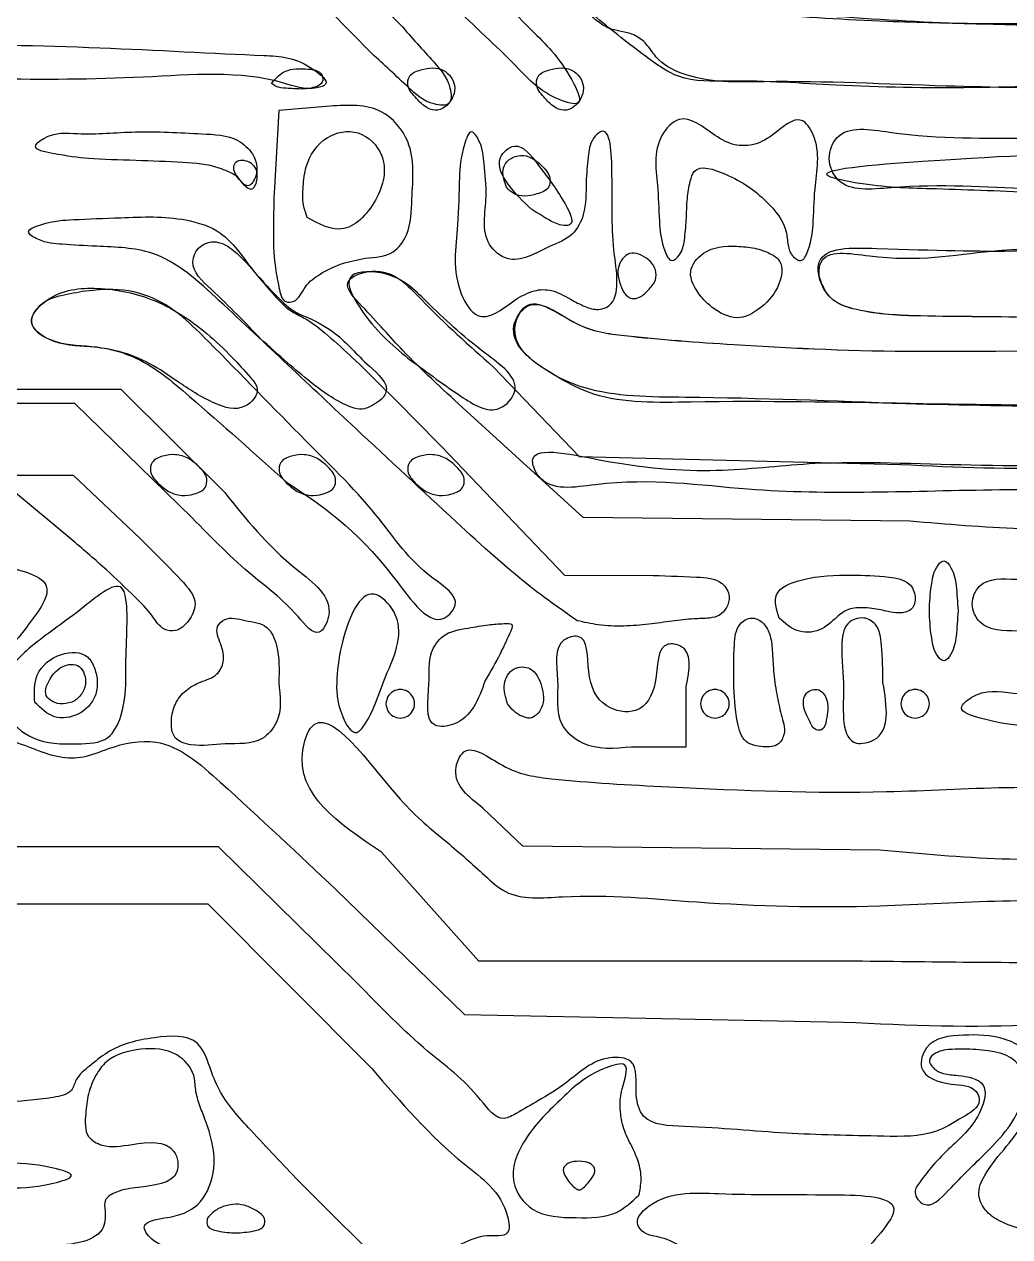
# Model space of a CAD drawing. Extents: x 15.9 to 97.5, y 243.5 to 291.3.
# Drawn here: x 46.81 to 52.65, y 261.96 to 269.14 of the extents above; entities that cross this region are included whole.
import ezdxf

# ---------------------------------------------------------------- set-up
doc = ezdxf.new("R2010")
doc.units = 0
for name, color, linetype in [('black', 7, 'CONTINUOUS'), ('blue', 7, 'CONTINUOUS'), ('red', 7, 'CONTINUOUS')]:
    doc.layers.add(name, color=color, linetype=linetype)

msp = doc.modelspace()

# ---------------------------------------------------------------- linework, layer by layer
at = {"layer": 'black', "color": 7}
for points in [[(48.279142, 268.791092)], [(49.136995, 268.702015)], [(49.898995, 268.702015)], [(48.067475, 268.249828)], [(49.669294, 268.176239)], [(50.358035, 267.565114)], [(50.82222, 267.526459)], [(48.216416, 267.27713)], [(49.086074, 267.164565)], [(47.72062, 267.026759)], [(52.034308, 266.892909)], [(47.605838, 266.424639)], [(48.367838, 266.424639)], [(49.129838, 266.424639)]]:
    msp.add_lwpolyline(points, close=True, dxfattribs=at)
for points, knots in [([(50.607499, 270.226296), (50.803531, 270.216873), (51.116508, 270.201829), (51.518879, 270.169832), (51.896131, 269.941863), (52.60203, 269.815228), (53.088168, 269.795316), (54.075659, 269.752847), (53.834324, 270.022803), (53.491609, 269.996325), (53.036989, 270.05195), (52.558108, 270.064209), (52.188903, 270.115129), (52.023118, 270.155349), (51.908617, 270.24518), (51.983705, 270.289641), (52.062329, 270.236388), (52.16422, 270.216065), (52.266987, 270.261241), (52.297374, 270.37111), (52.383844, 270.520705), (52.729815, 270.496037), (53.144332, 270.473544), (53.562111, 270.474379), (53.878071, 270.423367), (53.973745, 270.565004), (53.888575, 270.698454), (53.62619, 270.691011), (53.28472, 270.710957), (52.913005, 270.702715), (52.608446, 270.747879), (52.449005, 270.884344), (52.348223, 271.018923), (52.280963, 271.141798), (52.256786, 271.263212), (52.247057, 271.377472), (52.20843, 271.486972), (52.144184, 271.587856), (52.087885, 271.703669), (52.063971, 271.844713), (52.07562, 271.996616), (52.077318, 272.1589), (52.241915, 272.242548), (52.481186, 272.149652), (52.945118, 272.15269), (53.665534, 272.105338), (54.533804, 272.080629), (55.460278, 272.098108), (55.912964, 271.981996), (56.442676, 272.065233), (56.383468, 271.916915), (56.339336, 271.838092), (56.267363, 271.718396), (56.108282, 271.56345), (55.67799, 271.55955), (55.139885, 271.549545), (54.568656, 271.539535), (54.159488, 271.526036), (53.930966, 271.43394), (53.769831, 271.345627), (53.588028, 271.310461), (53.379774, 271.294624), (53.201901, 271.296377), (53.04843, 271.264347), (53.00393, 271.152603), (53.092413, 271.016989), (53.411716, 271.067153), (53.862109, 271.05774), (54.26826, 271.120967), (54.750321, 271.047432), (54.599906, 270.754687), (54.557432, 270.496202), (54.701211, 270.196397), (54.928754, 270.03831), (55.127456, 269.958099), (55.289917, 269.974938), (55.439917, 270.115756), (55.608363, 270.272), (55.710771, 270.523621), (55.644076, 270.721921), (55.577657, 270.864697), (55.569384, 270.981521), (55.631387, 271.08591), (55.801376, 271.125259), (55.947944, 270.949063), (55.995258, 270.762651), (56.019847, 270.595331), (56.095549, 270.496581), (56.237707, 270.452659), (56.433828, 270.461336), (56.546548, 270.690977), (56.458468, 270.891934), (56.376459, 271.040701), (56.353601, 271.164532), (56.435612, 271.251246), (56.600483, 271.228402), (56.718955, 271.039683), (56.827031, 270.802486), (56.811849, 270.5019), (56.664846, 270.240615), (56.453124, 270.127108), (56.282113, 270.068401), (56.179847, 269.981707), (56.104441, 269.871802), (56.057177, 269.74415), (55.903951, 269.69552), (55.718432, 269.743562), (55.500552, 269.754195), (55.268856, 269.667944), (55.235069, 269.488404), (55.162427, 269.336669), (55.03211, 269.189292), (54.834243, 268.982154), (54.589616, 268.779686), (54.276355, 268.649423), (54.085706, 268.69619), (53.994136, 268.718652)], [0, 0, 0, 0, 0.592745, 0.946352, 1.180496, 1.907895, 2.898619, 3.409209, 3.519473, 3.804824, 4.384907, 4.909194, 5.262507, 5.438731, 5.518459, 5.547595, 5.655614, 5.77093, 5.8539, 5.96168, 6.098063, 6.333146, 6.877393, 7.39988, 7.628853, 7.730014, 7.830601, 8.029589, 8.450116, 8.892955, 9.141425, 9.347498, 9.500614, 9.647419, 9.762137, 9.869093, 9.991036, 10.105309, 10.227599, 10.375565, 10.524009, 10.698912, 10.804986, 11.018535, 11.426933, 12.199467, 13.169413, 14.097349, 14.759849, 15.014804, 15.074937, 15.176741, 15.299597, 15.489971, 15.811839, 16.517045, 17.143793, 17.522893, 17.72966, 17.876459, 18.071743, 18.278728, 18.499269, 18.620109, 18.710258, 18.811452, 19.040805, 19.564271, 20.185396, 20.43476, 20.660944, 20.944712, 21.253865, 21.58126, 21.761799, 21.885683, 22.046018, 22.358591, 22.58085, 22.810315, 22.95706, 23.056528, 23.146785, 23.300525, 23.492685, 23.752103, 23.886556, 23.9933, 24.10255, 24.325796, 24.507732, 24.768504, 24.938239, 25.03284, 25.116632, 25.253586, 25.461339, 25.748439, 26.033433, 26.328161, 26.604126, 26.732252, 26.86921, 26.995212, 27.135061, 27.25014, 27.436126, 27.702726, 27.910848, 28.094566, 28.209437, 28.417328, 28.677482, 29.070518, 29.369582, 29.645978, 29.645978, 29.645978, 29.645978]), ([(53.994142, 268.718642), (53.905228, 268.725688), (53.610778, 268.74902), (53.036962, 268.760754), (52.192171, 268.771669), (51.398618, 268.81378), (50.80353, 268.789349), (50.565651, 268.918122), (50.503785, 269.025082), (50.434951, 269.078983), (50.359485, 269.097715), (50.283536, 269.108907), (50.211062, 269.154616), (50.151108, 269.206068), (50.087115, 269.299997), (50.239893, 269.357428), (50.382612, 269.364947), (50.57244, 269.371299), (50.727541, 269.359395), (50.879154, 269.273771), (51.179303, 269.218602), (51.716945, 269.182052), (52.493474, 269.127545), (53.262123, 269.168484), (53.731579, 269.062703), (53.997691, 269.216411), (53.78411, 269.374583), (53.397723, 269.311801), (52.741456, 269.365334), (52.099933, 269.350152), (51.582987, 269.373692), (51.341692, 269.560613), (51.180709, 269.698305), (51.01496, 269.765678), (50.775259, 269.675896), (50.395959, 269.628032), (49.914234, 269.669568), (49.538145, 269.787043), (49.343262, 269.930957), (49.283316, 270.074699), (49.369261, 270.190228), (49.420078, 270.343906), (49.45541, 270.532611), (49.465292, 270.756878), (49.472377, 270.956375), (49.403448, 271.140603), (49.253855, 271.17809), (49.112643, 271.213757), (49.036895, 271.365104), (49.044719, 271.586235), (49.062825, 271.862455), (49.263146, 272.127468), (49.457948, 272.173776), (49.561299, 272.198344)], [0, 0, 0, 0, 0.267533, 0.885972, 1.721715, 2.79761, 3.288032, 3.471799, 3.565803, 3.653875, 3.724829, 3.796696, 3.88328, 3.971061, 4.054701, 4.140504, 4.348661, 4.535434, 4.697818, 4.807252, 5.050561, 5.602192, 6.426057, 7.400859, 7.832575, 7.958699, 8.075756, 8.422945, 9.173569, 10.001641, 10.388388, 10.668649, 10.889272, 11.033271, 11.172472, 11.629491, 12.181717, 12.610093, 12.792297, 12.896611, 13.033561, 13.18456, 13.388418, 13.60483, 13.856236, 13.994094, 14.143852, 14.288879, 14.411869, 14.611365, 14.950959, 15.225478, 15.535724, 15.535724, 15.535724, 15.535724]), ([(52.787642, 268.144652), (52.57971, 268.152998), (52.223115, 268.167312), (51.863455, 268.17433), (51.375255, 268.274479), (52.585429, 268.366539), (53.10559, 268.375155), (53.948665, 268.418835), (54.425781, 268.310152), (54.732396, 268.470086), (54.949869, 268.730229), (55.206523, 268.953659), (55.352612, 269.090737), (55.515769, 269.128763), (55.527392, 269.000081), (55.437908, 268.894384), (55.298114, 268.735647), (55.10394, 268.604815), (55.109023, 268.325391), (55.319364, 268.341114), (55.449928, 268.326443), (55.525727, 268.3074), (55.585686, 268.230186), (55.40002, 268.188398), (55.216159, 268.172082), (54.883381, 268.163784), (54.561918, 268.162688), (54.299306, 268.159527), (54.08274, 268.138569), (53.800824, 268.131299), (53.361063, 268.134907), (52.995371, 268.141105), (52.787646, 268.144625)], [0, 0, 0, 0, 0.608125, 1.042908, 1.212678, 1.77238, 2.895379, 3.783298, 4.08276, 4.324192, 4.766316, 5.107019, 5.318487, 5.41409, 5.490381, 5.620884, 5.826895, 6.131333, 6.277026, 6.503155, 6.6079, 6.688137, 6.739333, 6.836798, 7.074686, 7.422222, 7.775375, 8.056855, 8.205967, 8.428246, 8.902202, 9.525444, 9.525444, 9.525444, 9.525444]), ([(48.279142, 268.791102), (48.300206, 268.815707), (48.351899, 268.876089), (48.464013, 268.880642), (48.58015, 268.868693), (48.586337, 268.78847), (48.523515, 268.76219), (48.45184, 268.755156), (48.374617, 268.76244), (48.311372, 268.765199), (48.286843, 268.784905), (48.279142, 268.791092)], [0, 0, 0, 0, 0.093142, 0.228576, 0.33321, 0.374015, 0.427307, 0.509014, 0.596943, 0.660703, 0.689885, 0.689885, 0.689885, 0.689885]), ([(49.136992, 268.702018), (49.114609, 268.725425), (49.079481, 268.762161), (49.089746, 268.846719), (49.181912, 268.88094), (49.296501, 268.893058), (49.386465, 268.777211), (49.340064, 268.669971), (49.263919, 268.623797), (49.189837, 268.644205), (49.156252, 268.680947), (49.136995, 268.702015)], [0, 0, 0, 0, 0.092346, 0.144929, 0.224041, 0.357376, 0.467619, 0.593111, 0.656109, 0.71919, 0.803974, 0.803974, 0.803974, 0.803974]), ([(49.898992, 268.702018), (49.876609, 268.725425), (49.841481, 268.762161), (49.851746, 268.846719), (49.943912, 268.88094), (50.058501, 268.893058), (50.148465, 268.777211), (50.102064, 268.669971), (50.025919, 268.623797), (49.951837, 268.644205), (49.918252, 268.680947), (49.898995, 268.702015)], [0, 0, 0, 0, 0.092346, 0.144929, 0.224041, 0.357376, 0.467619, 0.593111, 0.656109, 0.71919, 0.803974, 0.803974, 0.803974, 0.803974]), ([(48.067475, 268.249828), (48.060131, 268.263632), (48.047351, 268.287656), (48.064439, 268.329535), (48.107988, 268.33778), (48.150838, 268.326725), (48.186021, 268.294715), (48.197569, 268.250151), (48.190935, 268.210189), (48.181297, 268.178455), (48.155206, 268.159391), (48.125193, 268.180244), (48.096114, 268.207902), (48.077574, 268.235044), (48.067475, 268.249828)], [0, 0, 0, 0, 0.04491, 0.078155, 0.117883, 0.164511, 0.208815, 0.253199, 0.296154, 0.329398, 0.351499, 0.37995, 0.424253, 0.477257, 0.477257, 0.477257, 0.477257]), ([(49.669297, 268.176242), (49.654149, 268.22248), (49.625901, 268.3087), (49.76512, 268.392481), (49.86918, 268.319191), (49.933605, 268.245273), (49.924335, 268.16096), (49.850959, 268.134931), (49.782337, 268.119579), (49.712831, 268.131387), (49.683182, 268.161932), (49.669294, 268.176239)], [0, 0, 0, 0, 0.129825, 0.242089, 0.379433, 0.471783, 0.524364, 0.603475, 0.675714, 0.742311, 0.800992, 0.800992, 0.800992, 0.800992]), ([(48.216416, 267.277128), (48.124839, 267.372144), (47.99031, 267.511727), (47.783422, 267.697257), (47.846011, 267.836356), (47.96051, 267.867137), (48.084652, 267.786749), (48.187185, 267.660287), (48.304516, 267.535254), (48.401694, 267.440232), (48.529837, 267.391472), (48.693574, 267.297219), (48.813408, 267.145671), (48.985376, 267.008265), (48.936894, 266.922356), (48.890273, 266.893997), (48.814016, 266.845554), (48.657396, 266.909304), (48.46285, 267.054234), (48.308058, 267.194241), (48.216416, 267.27713)], [0, 0, 0, 0, 0.416817, 0.61232, 0.710518, 0.809754, 0.927507, 1.127397, 1.302014, 1.443747, 1.526145, 1.711839, 1.989617, 2.172467, 2.208238, 2.265521, 2.336305, 2.466165, 2.719483, 3.087096, 3.087096, 3.087096, 3.087096]), ([(52.034319, 266.892901), (51.604402, 266.909956), (50.976192, 266.934876), (50.224374, 266.933428), (49.884592, 267.089092), (49.648816, 267.290571), (49.826598, 267.55786), (50.082876, 267.332828), (50.477544, 267.281652), (51.170304, 267.23095), (52.121931, 267.188845), (53.122421, 267.225263), (53.645571, 267.129599), (54.005284, 267.266052), (53.781837, 267.425526), (53.415746, 267.366494), (52.821229, 267.413862), (52.224717, 267.407233), (51.814074, 267.423676), (51.594033, 267.493904), (51.538558, 267.595577), (51.51462, 267.66465), (51.542042, 267.816713), (52.029814, 267.716056), (52.606294, 267.835482), (53.699647, 267.81264), (54.645238, 267.753722), (55.371417, 267.853047), (55.622148, 267.665287), (55.627833, 267.502911), (55.631625, 267.35137), (55.615295, 267.240471), (55.607001, 267.184142)], [0, 0, 0, 0, 1.306519, 1.909134, 2.165608, 2.479798, 2.620537, 2.925644, 3.22209, 3.870813, 4.96675, 6.147857, 6.683218, 6.830174, 6.945529, 7.284442, 7.99503, 8.692272, 9.07352, 9.248781, 9.334389, 9.409526, 9.467125, 9.758235, 10.480945, 11.506566, 12.874644, 13.422424, 13.594511, 13.7209, 13.885525, 14.055453, 14.055453, 14.055453, 14.055453]), ([(50.82222, 267.526454), (50.788061, 267.576449), (50.726253, 267.666912), (50.846474, 267.821526), (51.001846, 267.83133), (51.136715, 267.818794), (51.224466, 267.790963), (51.315254, 267.730211), (51.288167, 267.57934), (51.190756, 267.464463), (51.06078, 267.388098), (50.956188, 267.419544), (50.884959, 267.462095), (50.843417, 267.504713), (50.82222, 267.526459)], [0, 0, 0, 0, 0.162662, 0.294329, 0.493823, 0.603561, 0.700957, 0.771827, 0.906262, 1.07941, 1.239254, 1.308886, 1.395934, 1.486633, 1.486633, 1.486633, 1.486633]), ([(50.358035, 267.565114), (50.339703, 267.609913), (50.307412, 267.688828), (50.394094, 267.811923), (50.504386, 267.762082), (50.556261, 267.695525), (50.557575, 267.618413), (50.507634, 267.565517), (50.460409, 267.517051), (50.391301, 267.514036), (50.369982, 267.54677), (50.358035, 267.565114)], [0, 0, 0, 0, 0.13842, 0.243828, 0.357169, 0.433674, 0.492851, 0.569356, 0.643042, 0.690917, 0.751941, 0.751941, 0.751941, 0.751941]), ([(49.086074, 267.164565), (48.99038, 267.243711), (48.850757, 267.35919), (48.680669, 267.67299), (49.004035, 267.690411), (49.234067, 267.461415), (49.461154, 267.244306), (49.788996, 267.018015), (49.601856, 266.807633), (49.341688, 266.973621), (49.183551, 267.091749), (49.086074, 267.164565)], [0, 0, 0, 0, 0.409943, 0.598129, 0.777348, 1.101551, 1.566927, 1.84931, 1.98325, 2.223726, 2.610161, 2.610161, 2.610161, 2.610161]), ([(47.72062, 267.026757), (47.667816, 267.063455), (47.561145, 267.13759), (47.385395, 267.207793), (47.178811, 267.238306), (46.99826, 267.235684), (46.813291, 267.371563), (46.977591, 267.560509), (47.241204, 267.594322), (47.5892, 267.529503), (47.854274, 267.354633), (48.038216, 267.179572), (48.133387, 267.073607), (48.222243, 266.969656), (48.1086, 266.836928), (47.909475, 266.900794), (47.790749, 266.979984), (47.72062, 267.026759)], [0, 0, 0, 0, 0.192447, 0.388772, 0.562417, 0.809928, 0.954805, 1.096302, 1.400508, 1.74605, 2.13137, 2.338136, 2.498081, 2.578931, 2.703348, 2.882265, 3.14045, 3.14045, 3.14045, 3.14045]), ([(54.886219, 266.895169), (54.769174, 266.894137), (54.558782, 266.892282), (54.298583, 266.889536), (54.048299, 266.864091), (53.641534, 266.866977), (52.950968, 266.873018), (52.368545, 266.885656), (52.034308, 266.892909)], [0, 0, 0, 0, 0.351221, 0.631329, 0.779941, 1.105357, 1.849989, 2.852796, 2.852796, 2.852796, 2.852796]), ([(55.227954, 265.255581), (55.169789, 265.321699), (55.072556, 265.432226), (55.056961, 265.679664), (55.180205, 265.842212), (55.25837, 266.011109), (55.288709, 266.135627), (55.293062, 266.30372), (54.865887, 266.398616), (54.040084, 266.364049), (52.673096, 266.40726), (51.267619, 266.335554), (50.431611, 266.471909), (49.899601, 266.36522), (49.761076, 266.66423), (50.746058, 266.422785), (51.319953, 266.577179), (52.458643, 266.52119), (53.363019, 266.532414), (53.9807, 266.540516), (54.265584, 266.544253)], [0, 0, 0, 0, 0.257218, 0.429978, 0.693583, 0.845515, 0.98415, 1.087227, 1.298607, 2.055451, 3.798694, 5.28765, 6.189755, 6.530499, 6.615557, 7.018952, 8.287588, 9.210382, 10.20521, 11.056814, 11.056814, 11.056814, 11.056814]), ([(47.605838, 266.424639), (47.586295, 266.446254), (47.554687, 266.481212), (47.567366, 266.559094), (47.63666, 266.587608), (47.712146, 266.597897), (47.791375, 266.573514), (47.853109, 266.52098), (47.902791, 266.462057), (47.890296, 266.384694), (47.820929, 266.355969), (47.745532, 266.345928), (47.666015, 266.369499), (47.625892, 266.406264), (47.605838, 266.424639)], [0, 0, 0, 0, 0.082902, 0.134079, 0.208627, 0.283788, 0.364812, 0.445772, 0.528674, 0.579851, 0.654399, 0.729555, 0.810581, 0.891543, 0.891543, 0.891543, 0.891543]), ([(48.367838, 266.424639), (48.348295, 266.446254), (48.316687, 266.481212), (48.329366, 266.559094), (48.39866, 266.587608), (48.474146, 266.597897), (48.553375, 266.573514), (48.615109, 266.52098), (48.664791, 266.462057), (48.652296, 266.384694), (48.582927, 266.355969), (48.507529, 266.345928), (48.428012, 266.369499), (48.387891, 266.406264), (48.367838, 266.424639)], [0, 0, 0, 0, 0.082902, 0.134079, 0.208627, 0.283788, 0.364812, 0.445772, 0.528674, 0.579851, 0.654399, 0.72956, 0.810584, 0.891544, 0.891544, 0.891544, 0.891544]), ([(49.129838, 266.424639), (49.110295, 266.446254), (49.078687, 266.481212), (49.091366, 266.559094), (49.160658, 266.587607), (49.236143, 266.597897), (49.315373, 266.573514), (49.377109, 266.52098), (49.426791, 266.462057), (49.414296, 266.384694), (49.344927, 266.355969), (49.269529, 266.345928), (49.190012, 266.369499), (49.149891, 266.406264), (49.129838, 266.424639)], [0, 0, 0, 0, 0.082902, 0.134079, 0.208627, 0.283783, 0.36481, 0.445771, 0.528674, 0.57985, 0.654398, 0.729559, 0.810583, 0.891543, 0.891543, 0.891543, 0.891543])]:
    msp.add_open_spline(points, degree=3, knots=knots, dxfattribs=at)
at = {"layer": 'blue', "color": 7}
for points in [[(47.58418, 269.519825), (48.667218, 269.519825), (49.040797, 269.139176)], [(48.871464, 268.969835), (48.497885, 269.350485), (47.499513, 269.350485)], [(49.59152, 267.112934), (50.09952, 266.581588), (52.00452, 266.534648)], [(45.175984, 266.979741), (47.386126, 266.979741), (48.00195, 266.368027)], [(47.8084, 266.217741), (47.114499, 266.895162), (45.45191, 266.895162), (43.789322, 266.895162), (43.477766, 266.609644)], [(52.059237, 266.198306), (50.124286, 266.221086), (49.411503, 266.869939)], [(49.284279, 266.640303), (50.014809, 265.877438), (50.501642, 265.878302)], [(45.468912, 266.470532), (47.103673, 266.471832), (47.500912, 266.095807)], [(47.10364, 266.082624), (46.739128, 266.387164), (45.783839, 266.387164)], [(48.782906, 263.466199), (47.964231, 264.270533), (46.555371, 264.270533), (45.146511, 264.270533), (45.146511, 265.117199), (45.146511, 265.963866), (45.976244, 265.963866)], [(51.880568, 264.250872), (49.766949, 264.273562), (49.530509, 264.500085)], [(51.731695, 263.593189), (49.506222, 263.593189), (48.929173, 264.239258)], [(48.660182, 264.017286), (49.422182, 263.277412), (51.665849, 263.232762)], [(45.146515, 263.727174), (45.146514, 263.931916), (46.523728, 263.931916), (47.900943, 263.931916), (48.871848, 262.958249)], [(49.258187, 261.853871), (49.009527, 261.724202), (48.439863, 262.289501)]]:
    msp.add_lwpolyline(points, dxfattribs=at)
for points in [[(48.871464, 268.969842)], [(48.070958, 268.244203)], [(49.819201, 268.044911)], [(50.358035, 267.565114)], [(50.82222, 267.526459)], [(48.368236, 266.429491)], [(50.088075, 265.609418)], [(51.284809, 265.625115)], [(46.943878, 265.217701)], [(48.956475, 265.117163)], [(49.67614, 265.117167)], [(50.819142, 265.117163)], [(52.004475, 265.117163)], [(51.461167, 265.021129)], [(47.898142, 262.069171)]]:
    msp.add_lwpolyline(points, close=True, dxfattribs=at)
for points, knots in [([(48.565451, 271.015527), (48.505248, 271.096753), (48.37617, 271.270903), (48.012275, 271.298856), (47.818768, 271.141515), (47.681251, 271.038656), (47.569896, 271.024665), (47.43676, 271.026318), (47.303551, 271.044556), (47.179082, 270.98836), (47.119004, 270.848993), (47.112469, 270.667745), (47.244974, 270.486203), (47.419698, 270.455436), (47.560925, 270.436397), (47.657895, 270.382096), (47.739831, 270.306127), (47.789329, 270.219225), (47.889771, 270.194766), (47.952385, 270.269595), (48.049089, 270.322286), (48.1749, 270.354478), (48.346255, 270.376757), (48.601711, 270.294626), (48.940688, 269.98812), (49.357431, 269.597346), (49.772168, 269.141863), (50.00561, 268.928849), (50.141022, 268.641913), (49.887825, 268.719452), (49.70799, 268.921616), (49.50571, 269.107791), (49.378804, 269.224594)], [0, 0, 0, 0, 0.293412, 0.629081, 0.947493, 1.024411, 1.138143, 1.272276, 1.427841, 1.534032, 1.653573, 1.860633, 2.05564, 2.266026, 2.36908, 2.482973, 2.591319, 2.7036, 2.770617, 2.862439, 2.966427, 3.102953, 3.248361, 3.479886, 3.877717, 4.599032, 5.235113, 5.611711, 5.752121, 5.870482, 6.168403, 6.670014, 6.670014, 6.670014, 6.670014]), ([(52.00452, 266.534648), (52.334379, 266.518601), (52.906148, 266.490784), (53.509952, 266.579244), (53.945071, 266.480824), (54.021322, 266.615714), (54.025907, 266.686499), (54.011486, 266.804782), (53.70207, 266.895481), (53.084042, 266.877816), (52.024704, 266.895234), (51.019236, 266.914631), (50.267657, 266.891546), (49.928161, 267.071543), (49.663596, 267.25171), (49.801539, 267.569566), (50.084771, 267.332347), (50.474534, 267.282237), (51.172229, 267.23063), (52.121304, 267.188994), (53.122555, 267.225271), (53.645616, 267.129624), (54.005335, 267.266075), (53.781881, 267.425554), (53.415905, 267.366449), (52.820405, 267.41444), (52.227285, 267.405663), (51.81035, 267.42609), (51.556411, 267.503895), (51.452505, 267.828282), (52.116304, 267.803987), (52.699216, 267.791071), (53.384996, 267.816858), (53.950786, 267.734459), (54.052941, 268.037772), (53.817568, 268.164144), (53.40286, 268.148966), (52.734018, 268.158496), (52.15434, 268.204181), (51.64919, 268.141504), (51.562011, 268.344816), (51.641837, 268.551718), (52.154954, 268.456524), (52.735263, 268.475054), (53.400018, 268.456822), (53.829806, 268.406742), (54.008012, 268.519174), (54.025456, 268.613094), (54.037523, 268.670659), (54.005322, 268.78506), (53.627453, 268.680301), (53.17167, 268.787633), (52.415264, 268.758296), (51.679248, 268.770951), (51.106727, 268.814529), (50.711187, 268.795243), (50.464605, 268.969851), (50.200015, 269.177899), (49.849235, 269.486214), (49.573733, 269.769127), (49.302501, 270.017592), (49.387075, 270.275289), (49.482104, 270.553505), (49.475727, 270.88686), (49.363383, 271.198889), (49.106245, 271.221926), (48.887585, 271.184033), (48.794969, 271.077303), (48.747585, 271.022697)], [0, 0, 0, 0, 0.969898, 1.681191, 1.981333, 2.043412, 2.117105, 2.195211, 2.375921, 2.939695, 4.165221, 5.463535, 6.041302, 6.313947, 6.660008, 6.807721, 7.12271, 7.419156, 8.067879, 9.163817, 10.344923, 10.880284, 11.027241, 11.142596, 11.481509, 12.192097, 12.889338, 13.270586, 13.445848, 13.66051, 14.010998, 14.864989, 15.72435, 16.121977, 16.305178, 16.450192, 16.814847, 17.575962, 18.398446, 18.716855, 18.852216, 18.984998, 19.29663, 20.126512, 20.903685, 21.257257, 21.395411, 21.472147, 21.534176, 21.572105, 21.804165, 22.376806, 23.166486, 23.976407, 24.602194, 24.908974, 25.115081, 25.482048, 25.932879, 26.489948, 26.747141, 26.891723, 27.248681, 27.642657, 27.892977, 28.132522, 28.332589, 28.542178, 28.542178, 28.542178, 28.542178]), ([(53.951809, 269.223494), (53.924764, 269.253248), (53.817135, 269.371656), (53.36539, 269.31449), (52.752676, 269.363654), (52.10147, 269.352206), (51.58656, 269.371068), (51.322696, 269.581905), (51.100058, 269.736744), (50.808898, 269.751073), (50.698451, 269.513802), (50.830145, 269.239111), (51.322235, 269.189725), (51.857685, 269.158801), (52.479682, 269.144181), (52.974635, 269.130634), (53.403453, 269.111235), (53.68028, 269.115719), (53.905931, 269.111578), (53.939953, 269.194565), (53.951809, 269.223486)], [0, 0, 0, 0, 0.117224, 0.466509, 1.212816, 2.037778, 2.424652, 2.699722, 3.022573, 3.248549, 3.452361, 3.680918, 4.051639, 4.79916, 5.359752, 5.898053, 6.297525, 6.622259, 6.786645, 6.874577, 6.874577, 6.874577, 6.874577]), ([(49.040797, 269.139176), (49.107568, 269.064738), (49.215423, 268.944501), (49.336677, 268.809343), (49.350921, 268.652844), (49.195029, 268.667827), (49.062514, 268.792268), (48.944569, 268.901893), (48.871464, 268.969842)], [0, 0, 0, 0, 0.296725, 0.479297, 0.568799, 0.65747, 0.839312, 1.135787, 1.135787, 1.135787, 1.135787]), ([(45.181305, 269.02728), (45.86518, 269.02869), (46.868253, 269.030759), (48.045622, 268.962698), (48.451242, 268.947615), (48.634222, 268.788474), (48.488675, 268.74372), (48.163973, 268.874814), (47.188429, 268.785343), (45.529827, 268.864909), (43.855683, 268.816737), (42.669849, 268.806621), (42.19177, 268.76454), (41.906726, 268.559312), (41.745111, 268.427357), (41.525127, 268.306917), (41.513497, 268.400139), (41.508484, 268.440324)], [0, 0, 0, 0, 2.082179, 3.054035, 3.365299, 3.471499, 3.526998, 3.724784, 4.556167, 6.325886, 8.793688, 9.532664, 9.904956, 10.207974, 10.5239, 10.653941, 10.752469, 10.752469, 10.752469, 10.752469]), ([(48.070957, 268.244196), (48.037427, 268.260964), (47.938947, 268.31021), (47.731416, 268.324479), (47.479514, 268.335549), (47.203016, 268.340736), (47.046655, 268.363616), (46.845247, 268.402717), (46.979011, 268.508467), (47.173623, 268.4818), (47.492564, 268.514669), (47.802577, 268.493973), (48.05687, 268.485234), (48.178988, 268.375027), (48.206993, 268.266452), (48.139839, 268.155274), (48.09608, 268.211769), (48.070958, 268.244203)], [0, 0, 0, 0, 0.111829, 0.328442, 0.608533, 0.888116, 1.103199, 1.212286, 1.278548, 1.481783, 1.823175, 2.216982, 2.434262, 2.550868, 2.683743, 2.753218, 2.846868, 2.846868, 2.846868, 2.846868]), ([(49.819201, 268.04491), (49.769136, 268.091211), (49.682069, 268.171731), (49.594651, 268.340348), (49.742911, 268.465184), (49.887192, 268.266045), (49.966982, 268.170302), (50.091374, 267.946263), (49.979404, 267.95001), (49.909709, 267.988283), (49.852103, 268.024325), (49.819201, 268.044911)], [0, 0, 0, 0, 0.211806, 0.368345, 0.475168, 0.651852, 0.91049, 1.061348, 1.105782, 1.192507, 1.308012, 1.308012, 1.308012, 1.308012]), ([(50.088075, 265.609407), (50.005201, 265.667313), (49.751837, 265.844343), (49.325563, 266.237129), (48.701703, 266.816209), (48.132792, 267.353478), (47.635971, 267.814856), (47.286805, 267.822818), (47.053624, 267.837186), (46.92973, 267.845161), (46.80608, 267.916674), (46.97015, 267.977892), (47.123556, 267.985634), (47.426307, 267.997271), (47.715709, 268.009312), (48.008872, 267.916128), (48.138992, 267.714705), (48.273674, 267.561352), (48.371161, 267.450052), (48.498523, 267.392182), (48.671369, 267.252475), (48.938994, 266.993582), (49.158387, 266.76911), (49.284279, 266.640303)], [0, 0, 0, 0, 0.303042, 0.926463, 1.736994, 2.844392, 3.332652, 3.661784, 3.865662, 4.013992, 4.083889, 4.16887, 4.365746, 4.644238, 5.029513, 5.251145, 5.522781, 5.717786, 5.872101, 5.956291, 6.133337, 6.534506, 7.074651, 7.074651, 7.074651, 7.074651]), ([(50.82222, 267.526454), (50.788061, 267.576449), (50.726253, 267.666912), (50.846474, 267.821526), (51.001846, 267.83133), (51.136715, 267.818794), (51.224466, 267.790963), (51.315254, 267.730211), (51.288167, 267.57934), (51.190756, 267.464463), (51.06078, 267.388098), (50.956188, 267.419544), (50.884959, 267.462095), (50.843417, 267.504713), (50.82222, 267.526459)], [0, 0, 0, 0, 0.162662, 0.294329, 0.493823, 0.603561, 0.700957, 0.771827, 0.906262, 1.07941, 1.239254, 1.308886, 1.395934, 1.486633, 1.486633, 1.486633, 1.486633]), ([(50.358035, 267.565114), (50.339703, 267.609913), (50.307412, 267.688828), (50.394094, 267.811923), (50.504386, 267.762082), (50.556261, 267.695525), (50.557575, 267.618413), (50.507634, 267.565517), (50.460409, 267.517051), (50.391301, 267.514036), (50.369982, 267.54677), (50.358035, 267.565114)], [0, 0, 0, 0, 0.13842, 0.243828, 0.357169, 0.433674, 0.492851, 0.569356, 0.643042, 0.690917, 0.751941, 0.751941, 0.751941, 0.751941]), ([(49.411503, 266.869939), (49.287102, 266.984224), (49.071175, 267.182591), (48.881538, 267.404592), (48.67022, 267.622199), (48.965109, 267.73075), (49.225188, 267.437049), (49.449328, 267.23874), (49.59152, 267.112934)], [0, 0, 0, 0, 0.49077, 0.851842, 1.009122, 1.16955, 1.50541, 2.088182, 2.088182, 2.088182, 2.088182]), ([(48.368236, 266.429491), (48.178437, 266.598913), (47.885822, 266.860113), (47.51595, 267.175545), (47.208284, 267.245116), (47.003043, 267.236656), (46.812048, 267.367746), (46.921465, 267.504602), (47.045852, 267.538041), (47.183007, 267.563419), (47.367939, 267.5804), (47.645451, 267.520687), (48.009376, 267.161937), (48.428487, 266.722083), (48.910166, 266.254148), (49.117005, 265.922937), (49.412108, 265.743396), (49.240089, 265.524072), (48.867969, 266.099989), (48.570703, 266.295993), (48.368236, 266.429491)], [0, 0, 0, 0, 0.767422, 1.183138, 1.429857, 1.681938, 1.828238, 1.970584, 2.075754, 2.223761, 2.385366, 2.632713, 3.044699, 3.869295, 4.50402, 4.976202, 5.183994, 5.263811, 5.659249, 6.503802, 6.503802, 6.503802, 6.503802]), ([(48.00195, 266.368027), (48.125002, 266.213903), (48.314251, 265.976866), (48.676981, 265.732018), (48.554767, 265.486265), (48.372959, 265.720872), (48.136936, 265.884644), (47.928495, 266.095979), (47.8084, 266.217741)], [0, 0, 0, 0, 0.623837, 0.959439, 1.069282, 1.224311, 1.587813, 2.081947, 2.081947, 2.081947, 2.081947]), ([(49.530509, 264.500085), (49.446778, 264.564873), (49.327792, 264.65694), (49.430299, 264.908245), (49.676253, 264.705265), (50.054855, 264.655306), (50.837065, 264.613709), (51.975685, 264.56623), (53.034696, 264.674231), (53.799379, 264.497892), (54.022597, 264.723048), (53.940442, 264.905779), (53.60918, 264.909491), (53.237762, 264.947553), (52.787195, 264.976691), (52.557004, 265.004523), (52.323797, 265.076651), (52.477847, 265.210701), (52.748644, 265.158301), (53.195305, 265.184715), (53.588004, 265.185479), (53.949468, 265.159905), (54.00998, 265.329648), (53.948357, 265.493948), (53.613651, 265.496813), (53.213908, 265.521668), (52.808716, 265.55019), (52.482804, 265.54899), (52.409999, 265.706643), (52.477503, 265.867073), (52.809684, 265.84499), (53.212724, 265.853113), (53.615609, 265.8608), (53.949905, 265.838566), (54.020143, 266.021264), (53.812873, 266.23743), (53.094069, 266.109625), (52.492438, 266.161182), (52.059237, 266.198306)], [0, 0, 0, 0, 0.277336, 0.394107, 0.635279, 0.938919, 1.632849, 2.921783, 4.360918, 4.910267, 5.055528, 5.179009, 5.409171, 5.940424, 6.384764, 6.668467, 6.79434, 6.876455, 7.128463, 7.619324, 8.182526, 8.412985, 8.534156, 8.656405, 8.880344, 9.403396, 9.920355, 10.146891, 10.264128, 10.379194, 10.600174, 11.122805, 11.65123, 11.869685, 11.990077, 12.135772, 12.654194, 13.987565, 13.987565, 13.987565, 13.987565]), ([(47.500912, 266.095807), (47.578625, 266.019252), (47.6945, 265.905105), (47.853781, 265.729078), (47.793286, 265.607344), (47.723795, 265.540767), (47.624373, 265.55507), (47.566176, 265.655122), (47.451241, 265.768875), (47.295339, 265.918875), (47.170124, 266.025833), (47.10364, 266.082624)], [0, 0, 0, 0, 0.342465, 0.510633, 0.616286, 0.713614, 0.778334, 0.886143, 1.037848, 1.269725, 1.532215, 1.532215, 1.532215, 1.532215]), ([(45.976244, 265.963866), (46.188496, 265.973252), (46.487157, 265.986459), (47.046677, 265.847681), (46.835726, 265.585124), (46.730668, 265.436277), (46.557082, 265.419381), (46.432274, 265.563642), (46.263362, 265.656221), (46.041147, 265.659233), (45.993764, 265.505342), (45.976886, 265.3847), (45.924151, 265.274816), (45.86117, 265.148135), (45.756218, 265.045274), (45.798083, 264.893136), (45.946647, 264.856269), (46.083603, 264.790613), (46.244407, 264.793098), (46.388534, 264.85448), (46.536049, 264.916414), (46.702833, 264.916042), (46.856809, 264.855791), (47.009981, 264.797722), (47.172681, 264.793054), (47.34973, 264.872404), (47.660468, 264.936606), (48.111512, 264.533125), (48.438932, 264.225297), (48.660182, 264.017286)], [0, 0, 0, 0, 0.709634, 0.998528, 1.265856, 1.451488, 1.552637, 1.736515, 1.975662, 2.14397, 2.299615, 2.390755, 2.518103, 2.656715, 2.824761, 2.910207, 3.074656, 3.235588, 3.373492, 3.537658, 3.703992, 3.848917, 4.023935, 4.19643, 4.339468, 4.496092, 4.777913, 5.226761, 6.162126, 6.162126, 6.162126, 6.162126]), ([(50.501642, 265.878302), (50.597222, 265.875369), (50.743443, 265.870881), (50.937401, 265.860587), (50.99928, 265.759759), (50.977128, 265.687175), (50.93439, 265.63672), (50.861337, 265.621067), (50.767604, 265.62192), (50.64732, 265.606948), (50.509835, 265.586278), (50.363416, 265.574695), (50.220361, 265.579836), (50.129364, 265.600185), (50.088075, 265.609418)], [0, 0, 0, 0, 0.29382, 0.44949, 0.537029, 0.602959, 0.664854, 0.72602, 0.818156, 0.948108, 1.087914, 1.235674, 1.388244, 1.51497, 1.51497, 1.51497, 1.51497]), ([(51.284809, 265.625157), (51.268811, 265.675632), (51.23333, 265.787576), (51.46943, 265.877385), (51.685876, 265.88136), (51.898738, 265.875134), (52.054243, 265.849351), (52.0979, 265.756172), (52.080098, 265.671663), (51.985391, 265.645807), (51.89006, 265.675352), (51.783503, 265.689206), (51.688337, 265.682002), (51.610647, 265.619489), (51.530837, 265.538194), (51.382514, 265.535176), (51.316822, 265.595646), (51.284809, 265.625115)], [0, 0, 0, 0, 0.138886, 0.308025, 0.608852, 0.831052, 0.956655, 1.040349, 1.112961, 1.182403, 1.301397, 1.411885, 1.506076, 1.574584, 1.705311, 1.839257, 1.966578, 1.966578, 1.966578, 1.966578]), ([(46.943878, 265.217705), (46.965133, 265.260542), (47.001949, 265.334741), (47.142074, 265.368748), (47.189495, 265.260821), (47.165435, 265.181632), (47.114648, 265.129479), (47.046176, 265.11237), (46.984089, 265.123471), (46.93709, 265.164259), (46.941622, 265.199936), (46.943878, 265.217701)], [0, 0, 0, 0, 0.139798, 0.242152, 0.347053, 0.417032, 0.48514, 0.555121, 0.619543, 0.670627, 0.721289, 0.721289, 0.721289, 0.721289]), ([(49.676142, 265.117163), (49.66385, 265.155921), (49.640619, 265.229173), (49.700283, 265.339039), (49.831253, 265.339421), (49.884603, 265.219634), (49.899266, 265.104272), (49.82396, 265.019844), (49.756992, 265.043841), (49.711168, 265.071974), (49.687837, 265.102076), (49.67614, 265.117167)], [0, 0, 0, 0, 0.118884, 0.224684, 0.31922, 0.4438, 0.570614, 0.663118, 0.711822, 0.76816, 0.824803, 0.824803, 0.824803, 0.824803]), ([(48.956475, 265.117163), (48.958826, 265.132059), (48.963466, 265.161453), (48.997145, 265.193782), (49.041066, 265.205913), (49.085455, 265.193782), (49.117758, 265.161453), (49.129898, 265.117163), (49.117758, 265.072873), (49.085455, 265.040544), (49.041066, 265.028413), (48.997145, 265.040544), (48.963466, 265.072873), (48.958826, 265.102267), (48.956475, 265.117163)], [0, 0, 0, 0, 0.044199, 0.087217, 0.131416, 0.175616, 0.218633, 0.262833, 0.307032, 0.35005, 0.394249, 0.438448, 0.481466, 0.525666, 0.525666, 0.525666, 0.525666]), ([(50.819142, 265.117163), (50.821493, 265.132059), (50.826133, 265.161453), (50.859812, 265.193782), (50.903733, 265.205913), (50.948122, 265.193782), (50.980425, 265.161453), (50.992565, 265.117163), (50.980425, 265.072873), (50.948122, 265.040544), (50.903733, 265.028413), (50.859812, 265.040544), (50.826133, 265.072873), (50.821493, 265.102267), (50.819142, 265.117163)], [0, 0, 0, 0, 0.044199, 0.087217, 0.131416, 0.175616, 0.218633, 0.262833, 0.307032, 0.35005, 0.394249, 0.438448, 0.481466, 0.525666, 0.525666, 0.525666, 0.525666]), ([(51.461165, 265.021133), (51.451092, 265.040989), (51.432374, 265.077889), (51.424709, 265.134515), (51.444246, 265.193468), (51.52992, 265.217242), (51.582405, 265.120147), (51.567049, 265.043466), (51.551863, 264.958692), (51.486339, 264.961156), (51.471539, 264.996416), (51.461167, 265.021129)], [0, 0, 0, 0, 0.066489, 0.123564, 0.167112, 0.242992, 0.324955, 0.437534, 0.501046, 0.531912, 0.604229, 0.604229, 0.604229, 0.604229]), ([(52.004475, 265.117163), (52.006826, 265.132059), (52.011466, 265.161453), (52.045145, 265.193782), (52.089066, 265.205913), (52.133455, 265.193782), (52.165758, 265.161453), (52.177898, 265.117163), (52.165758, 265.072873), (52.133455, 265.040544), (52.089066, 265.028413), (52.045145, 265.040544), (52.011466, 265.072873), (52.006826, 265.102267), (52.004475, 265.117163)], [0, 0, 0, 0, 0.044199, 0.087217, 0.131416, 0.175616, 0.218633, 0.262833, 0.307032, 0.35005, 0.394249, 0.438448, 0.481466, 0.525666, 0.525666, 0.525666, 0.525666]), ([(48.929173, 264.239258), (48.676868, 264.407811), (48.379129, 264.606717), (48.569448, 265.194839), (48.991264, 264.555103), (49.293138, 264.322113), (49.506125, 264.1344), (49.704712, 263.948524), (50.171112, 263.999886), (50.883371, 263.926179), (52.015188, 263.896851), (53.026822, 264.009229), (53.783759, 263.809888), (54.038775, 264.060374), (53.776505, 264.306865), (53.030232, 264.144286), (52.362225, 264.206217), (51.880568, 264.250872)], [0, 0, 0, 0, 0.762269, 0.899534, 1.575561, 1.953779, 2.251864, 2.405646, 2.746336, 3.54244, 4.622244, 6.091372, 6.65155, 6.7977, 6.947539, 7.512054, 8.971149, 8.971149, 8.971149, 8.971149]), ([(48.439863, 262.289501), (48.345723, 262.389356), (48.182024, 262.562993), (47.981147, 262.781145), (47.912064, 262.967322), (47.845231, 263.16217), (47.560464, 263.145946), (47.34382, 263.091236), (47.205803, 262.973942), (47.121577, 262.908692), (47.09693, 262.804697), (46.91547, 262.773433), (46.651591, 262.751423), (46.229023, 262.742802), (45.820609, 262.754371), (45.49425, 262.767925), (45.32694, 262.853631), (45.252546, 262.940672), (45.179422, 262.982832), (45.104186, 263.008411), (45.028914, 262.982868), (44.955929, 262.94048), (44.88635, 262.860904), (44.763798, 262.783064), (44.55697, 262.753405), (44.238785, 262.742274), (43.883811, 262.750762), (43.53247, 262.974722), (43.568614, 263.274743), (43.619536, 263.509278), (43.642991, 263.731562), (43.648696, 263.991009), (43.686214, 264.217376), (43.583389, 264.427517), (43.461415, 264.425372), (43.389683, 264.424111)], [0, 0, 0, 0, 0.414529, 0.720824, 0.864738, 1.021025, 1.277845, 1.573116, 1.70676, 1.816543, 1.883703, 2.000271, 2.295941, 2.729751, 3.240577, 3.536474, 3.693866, 3.786974, 3.875655, 3.945818, 4.015983, 4.104663, 4.197771, 4.330281, 4.530211, 4.813169, 5.288965, 5.594138, 5.911898, 6.091764, 6.330049, 6.576009, 6.872779, 7.00936, 7.204361, 7.204361, 7.204361, 7.204361]), ([(51.665849, 263.232762), (52.053954, 263.21438), (52.725521, 263.182572), (53.430719, 263.29382), (53.935516, 263.167181), (54.021448, 263.314165), (54.025924, 263.384781), (54.010292, 263.509139), (53.648257, 263.590753), (52.938152, 263.578267), (52.223299, 263.587109), (51.731695, 263.593189)], [0, 0, 0, 0, 1.140458, 1.973417, 2.319752, 2.381306, 2.45457, 2.532515, 2.730382, 3.385986, 4.82965, 4.82965, 4.82965, 4.82965]), ([(53.596944, 261.609431), (53.511482, 261.688506), (53.36724, 261.821968), (53.13354, 261.967124), (52.925445, 261.983903), (52.751471, 261.99484), (52.615314, 262.036724), (52.508295, 262.100868), (52.44782, 262.211854), (52.511791, 262.359436), (52.625237, 262.48714), (52.739071, 262.635336), (52.814019, 262.757956), (52.872748, 262.893728), (52.788255, 263.053059), (52.601823, 263.153254), (52.383732, 263.160579), (52.159396, 263.138256), (52.094857, 262.920342), (52.287993, 262.853999), (52.439708, 262.86179), (52.488417, 262.735417), (52.348864, 262.657898), (52.182284, 262.550891), (51.805763, 262.558206), (51.309751, 262.567803), (50.870737, 262.613213), (50.479226, 262.620676), (50.422081, 262.820597), (50.459521, 263.015894), (50.205622, 263.037384), (50.056389, 262.886304), (49.870566, 262.773365), (49.752358, 262.705582), (49.621913, 262.631138), (49.456296, 262.867252), (49.162222, 263.076274), (48.921795, 263.323426), (48.782906, 263.466199)], [0, 0, 0, 0, 0.350286, 0.59121, 0.804152, 0.965841, 1.114677, 1.226447, 1.335632, 1.457171, 1.672773, 1.857181, 2.012664, 2.108942, 2.282593, 2.484959, 2.719659, 2.951302, 3.070435, 3.271053, 3.425396, 3.481145, 3.619079, 3.802843, 4.111563, 4.686452, 5.291829, 5.540848, 5.674629, 5.874219, 6.000628, 6.296308, 6.493258, 6.645935, 6.722204, 6.900187, 7.326745, 7.910209, 7.910209, 7.910209, 7.910209]), ([(48.871848, 262.958249), (49.043519, 262.758089), (49.30372, 262.454706), (49.663433, 262.215237), (49.697635, 261.952908), (49.531303, 261.979763), (49.406991, 261.917938), (49.308328, 261.875459), (49.258187, 261.853871)], [0, 0, 0, 0, 0.786009, 1.191351, 1.287916, 1.407948, 1.564761, 1.726809, 1.726809, 1.726809, 1.726809]), ([(45.400475, 262.323163), (45.435579, 262.339605), (45.560684, 262.398203), (45.85564, 262.393341), (46.239512, 262.416537), (46.664053, 262.393341), (46.890578, 262.398203), (47.150834, 262.323163), (46.890578, 262.248123), (46.664053, 262.252985), (46.239512, 262.229789), (45.85564, 262.252985), (45.560684, 262.248123), (45.435579, 262.306721), (45.400475, 262.323163)], [0, 0, 0, 0, 0.115543, 0.411779, 0.85719, 1.302602, 1.598838, 1.714381, 1.829923, 2.126159, 2.571571, 3.016983, 3.313219, 3.428761, 3.428761, 3.428761, 3.428761]), ([(51.025539, 261.651331), (50.976842, 261.697768), (50.881802, 261.788397), (50.733231, 261.889959), (50.598674, 261.961733), (50.483462, 261.969089), (50.427635, 262.057316), (50.579803, 262.235343), (51.041924, 262.205376), (51.387256, 262.214544), (52.036551, 262.20366), (51.894969, 261.989705), (51.781606, 261.866785), (51.67545, 261.766022), (51.615854, 261.709453)], [0, 0, 0, 0, 0.201563, 0.393385, 0.537956, 0.657446, 0.716138, 0.807126, 1.251163, 1.932904, 2.301651, 2.400451, 2.590463, 2.833676, 2.833676, 2.833676, 2.833676]), ([(47.898142, 262.069171), (47.911428, 262.084444), (47.939741, 262.116991), (48.000419, 262.144657), (48.067226, 262.158271), (48.135532, 262.145187), (48.191832, 262.114943), (48.242794, 262.079324), (48.240001, 262.011134), (48.157424, 261.990258), (48.067058, 261.981192), (47.978885, 261.989509), (47.892489, 262.012633), (47.896548, 262.053228), (47.898142, 262.069171)], [0, 0, 0, 0, 0.060133, 0.128149, 0.195266, 0.262382, 0.330399, 0.390533, 0.433989, 0.50119, 0.608399, 0.715607, 0.782807, 0.826263, 0.826263, 0.826263, 0.826263])]:
    msp.add_open_spline(points, degree=3, knots=knots, dxfattribs=at)
at = {"layer": 'red', "color": 7}
for points in [[(48.625055, 268.656267), (48.321475, 268.630817), (48.295495, 268.175243)], [(50.40992, 264.86316), (50.734475, 264.86316), (50.734475, 265.218762)]]:
    msp.add_lwpolyline(points, dxfattribs=at)
for points in [[(48.490712, 267.995949)], [(50.73449, 267.981742)], [(48.833479, 267.755709)], [(49.719609, 267.508199)], [(52.343142, 265.667492)], [(47.41573, 265.349996)], [(48.321475, 265.244162)], [(48.953495, 265.277472)], [(49.544219, 265.254832)], [(51.898749, 265.244159)], [(46.877115, 265.125287)], [(51.29584, 265.053662)], [(52.508333, 262.458376)], [(50.014827, 262.323171)], [(50.454176, 262.207382)]]:
    msp.add_lwpolyline(points, close=True, dxfattribs=at)
for points, knots in [([(48.833487, 267.755708), (48.893115, 267.759724), (48.997319, 267.766742), (49.106117, 267.918417), (49.10724, 268.148347), (49.137428, 268.422194), (48.922872, 268.674335), (48.732476, 268.662784), (48.625055, 268.656267)], [0, 0, 0, 0, 0.169796, 0.296733, 0.512811, 0.852201, 1.088158, 1.393634, 1.393634, 1.393634, 1.393634]), ([(50.734475, 267.981742), (50.735796, 268.024582), (50.738202, 268.102574), (50.751875, 268.196269), (50.790245, 268.320496), (51.027568, 268.237818), (51.190802, 268.122865), (51.332322, 267.954026), (51.33274, 267.826892), (51.358503, 267.76677), (51.423422, 267.72409), (51.472422, 267.836375), (51.48973, 267.965699), (51.489827, 268.204562), (51.540445, 268.413926), (51.402081, 268.628309), (51.257525, 268.483629), (51.137403, 268.421402), (51.008982, 268.420336), (50.877829, 268.494397), (50.714095, 268.634634), (50.528078, 268.431768), (50.569488, 268.201111), (50.572938, 267.965339), (50.587692, 267.837898), (50.641384, 267.71951), (50.709094, 267.786137), (50.726451, 267.8693), (50.73157, 267.940897), (50.73449, 267.981742)], [0, 0, 0, 0, 0.127497, 0.232111, 0.293691, 0.478574, 0.768484, 0.990864, 1.073848, 1.139879, 1.188032, 1.260035, 1.415133, 1.628683, 1.950992, 2.059715, 2.256655, 2.38621, 2.48867, 2.618225, 2.851397, 2.989657, 3.308154, 3.521704, 3.676802, 3.748805, 3.802653, 3.894046, 4.015435, 4.015435, 4.015435, 4.015435]), ([(48.490731, 267.995945), (48.481944, 268.02096), (48.46112, 268.080241), (48.465279, 268.183793), (48.480887, 268.328938), (48.582872, 268.488148), (48.802546, 268.529665), (48.979701, 268.350413), (48.921338, 268.091276), (48.712372, 267.876031), (48.558922, 267.959048), (48.490712, 267.995949)], [0, 0, 0, 0, 0.078963, 0.187131, 0.305629, 0.518037, 0.702896, 0.895033, 1.16385, 1.428314, 1.639938, 1.639938, 1.639938, 1.639938]), ([(49.719624, 267.508187), (49.756647, 267.530286), (49.823128, 267.569968), (49.946779, 267.57322), (50.040739, 267.515757), (50.128153, 267.47053), (50.20157, 267.445988), (50.353237, 267.485688), (50.283563, 267.891815), (50.30227, 268.076927), (50.286533, 268.569725), (50.163796, 268.449326), (50.151576, 268.342645), (50.137476, 268.191918), (50.144505, 268.032133), (50.064804, 267.879463), (49.891944, 267.818326), (49.710795, 267.701947), (49.507849, 267.869762), (49.563567, 268.093321), (49.53683, 268.301491), (49.530167, 268.42067), (49.457692, 268.536645), (49.398267, 268.372273), (49.388651, 268.218243), (49.38515, 267.904041), (49.338043, 267.63213), (49.508975, 267.350223), (49.641084, 267.449305), (49.719609, 267.508199)], [0, 0, 0, 0, 0.127726, 0.229354, 0.351889, 0.449757, 0.527779, 0.577187, 0.88946, 1.370687, 1.629817, 1.688905, 1.80035, 1.951117, 2.1435, 2.275483, 2.429534, 2.689376, 2.822747, 3.109413, 3.301675, 3.441892, 3.509308, 3.594718, 3.793011, 4.073894, 4.483505, 4.64555, 4.883024, 4.883024, 4.883024, 4.883024]), ([(48.295495, 268.175243), (48.292772, 268.093063), (48.287711, 267.940346), (48.291791, 267.735779), (48.318817, 267.603573), (48.340248, 267.491938), (48.437699, 267.4975), (48.471805, 267.596571), (48.571943, 267.668864), (48.692415, 267.728557), (48.786105, 267.746591), (48.833479, 267.755709)], [0, 0, 0, 0, 0.248329, 0.461475, 0.594992, 0.688084, 0.731742, 0.844139, 0.958568, 1.099477, 1.243602, 1.243602, 1.243602, 1.243602]), ([(52.343142, 265.667492), (52.340055, 265.718201), (52.334685, 265.806413), (52.319412, 265.903944), (52.258496, 265.984616), (52.197396, 265.903944), (52.18334, 265.806413), (52.168319, 265.667492), (52.18334, 265.528571), (52.197396, 265.431039), (52.258496, 265.350367), (52.319412, 265.431039), (52.334685, 265.528571), (52.340055, 265.616782), (52.343142, 265.667492)], [0, 0, 0, 0, 0.149714, 0.260435, 0.319325, 0.378215, 0.488936, 0.63865, 0.788365, 0.899086, 0.957976, 1.016866, 1.127586, 1.277301, 1.277301, 1.277301, 1.277301]), ([(47.415733, 265.349996), (47.418288, 265.425553), (47.422666, 265.55501), (47.425962, 265.696357), (47.389143, 265.875316), (47.098034, 265.626699), (46.912783, 265.5109), (46.681071, 265.304072), (46.685367, 265.047009), (46.877709, 264.879333), (47.09668, 264.878413), (47.317352, 264.884108), (47.420074, 265.096793), (47.417483, 265.247809), (47.41573, 265.349996)], [0, 0, 0, 0, 0.22401, 0.383809, 0.447212, 0.701052, 1.064882, 1.322693, 1.541021, 1.749209, 2.013302, 2.19789, 2.345118, 2.653231, 2.653231, 2.653231, 2.653231]), ([(48.953497, 265.277472), (49.011888, 265.409402), (49.093642, 265.594119), (48.828636, 265.857093), (48.690612, 265.507351), (48.661467, 265.269744), (48.663326, 265.093032), (48.766935, 264.910485), (48.849147, 265.016091), (48.896424, 265.121855), (48.932742, 265.220885), (48.953495, 265.277472)], [0, 0, 0, 0, 0.388743, 0.544285, 0.867998, 1.103686, 1.326485, 1.456396, 1.520693, 1.653947, 1.831607, 1.831607, 1.831607, 1.831607]), ([(48.321475, 265.244162), (48.324302, 265.316503), (48.328692, 265.428815), (48.260747, 265.591689), (48.12671, 265.60546), (48.018804, 265.639327), (47.93617, 265.563719), (47.98355, 265.468471), (48.005855, 265.373338), (47.956692, 265.276976), (47.859057, 265.249056), (47.767179, 265.201148), (47.703195, 265.118673), (47.680929, 265.020805), (47.690234, 264.903352), (47.840047, 264.857271), (48.005189, 264.88982), (48.207917, 264.870297), (48.345748, 265.03613), (48.331021, 265.162342), (48.321475, 265.244162)], [0, 0, 0, 0, 0.219378, 0.34059, 0.474241, 0.595004, 0.655043, 0.761134, 0.866527, 0.947481, 1.054912, 1.156671, 1.257198, 1.353528, 1.461428, 1.563347, 1.765484, 1.987801, 2.115888, 2.351968, 2.351968, 2.351968, 2.351968]), ([(51.29584, 265.053662), (51.286703, 265.094233), (51.267448, 265.179727), (51.249246, 265.307251), (51.245574, 265.42664), (51.234906, 265.527667), (51.193123, 265.60176), (51.11814, 265.638157), (51.027765, 265.583728), (51.014685, 265.431378), (51.014679, 265.238734), (51.022411, 265.049956), (51.069827, 264.880311), (51.184138, 264.860061), (51.281332, 264.861791), (51.328036, 264.955416), (51.308316, 265.015592), (51.29584, 265.053662)], [0, 0, 0, 0, 0.124773, 0.26293, 0.385226, 0.483951, 0.56436, 0.631109, 0.70938, 0.835186, 1.058437, 1.296069, 1.421793, 1.525497, 1.618006, 1.685547, 1.801865, 1.801865, 1.801865, 1.801865]), ([(51.898749, 265.244162), (51.89766, 265.316171), (51.89594, 265.429887), (51.877711, 265.583094), (51.780176, 265.640416), (51.664821, 265.597132), (51.646815, 265.410248), (51.679595, 265.213676), (51.641589, 264.85103), (51.952082, 264.915032), (51.921947, 265.101002), (51.898749, 265.244159)], [0, 0, 0, 0, 0.220762, 0.348625, 0.426913, 0.526478, 0.659188, 0.921449, 1.248043, 1.3514, 1.696993, 1.696993, 1.696993, 1.696993]), ([(49.544219, 265.254832), (49.575632, 265.309012), (49.629916, 265.402641), (49.671464, 265.496813), (49.718432, 265.595107), (49.63301, 265.591075), (49.557118, 265.585766), (49.432304, 265.562841), (49.294884, 265.5422), (49.201553, 265.398886), (49.223326, 265.230996), (49.173959, 264.964589), (49.450147, 264.999263), (49.504139, 265.145943), (49.544219, 265.254832)], [0, 0, 0, 0, 0.180749, 0.312352, 0.368011, 0.412724, 0.505505, 0.62768, 0.78429, 0.902202, 1.089236, 1.336127, 1.446732, 1.765414, 1.765414, 1.765414, 1.765414]), ([(50.734475, 265.218762), (50.752945, 265.321178), (50.77714, 265.455334), (50.552186, 265.489123), (50.580783, 265.240001), (50.462931, 265.042966), (50.221255, 265.093427), (50.139108, 265.282113), (50.157637, 265.546693), (49.937652, 265.483174), (49.993476, 265.239966), (49.94728, 265.014829), (50.152681, 264.838685), (50.309772, 264.853631), (50.40992, 264.86316)], [0, 0, 0, 0, 0.242691, 0.317901, 0.555375, 0.758465, 0.932179, 1.160363, 1.379162, 1.462584, 1.702709, 1.965458, 2.130605, 2.421051, 2.421051, 2.421051, 2.421051]), ([(46.87712, 265.125287), (46.874555, 265.181398), (46.868972, 265.303505), (47.013288, 265.426564), (47.182795, 265.426885), (47.235372, 265.32626), (47.251751, 265.246836), (47.237492, 265.140358), (47.145566, 265.042037), (46.984719, 265.02018), (46.91325, 265.089991), (46.877115, 265.125287)], [0, 0, 0, 0, 0.161258, 0.350922, 0.505419, 0.584129, 0.668087, 0.749109, 0.896716, 1.037958, 1.182396, 1.182396, 1.182396, 1.182396]), ([(52.546332, 261.899834), (52.389169, 261.903176), (52.14619, 261.908344), (51.806639, 261.84279), (51.642786, 261.662056), (51.497871, 261.521803), (51.38797, 261.439341), (51.284862, 261.374359), (51.181754, 261.439341), (51.071852, 261.5218), (50.92685, 261.662165), (50.762463, 261.843363), (50.419659, 261.909199), (50.014863, 261.893763), (49.610066, 261.909199), (49.267261, 261.843364), (49.102876, 261.662165), (48.957871, 261.521798), (48.847972, 261.439346), (48.744859, 261.37435), (48.641768, 261.439388), (48.531742, 261.521445), (48.395039, 261.656583), (48.250312, 261.801717), (48.049858, 261.890393), (47.827028, 261.91132), (47.625435, 261.87017), (47.471206, 262.061075), (47.734739, 262.068728), (47.892279, 262.175897), (47.962711, 262.411475), (47.909553, 262.597793), (47.853032, 262.736609), (47.826128, 262.826378), (47.825646, 262.942769), (47.709591, 263.07149), (47.504315, 263.082688), (47.319777, 263.035163), (47.232023, 262.91377), (47.189837, 262.806801), (47.177576, 262.686754), (47.169052, 262.555389), (47.303206, 262.48025), (47.466848, 262.514261), (47.707902, 262.540107), (47.747528, 262.276823), (47.515565, 262.258914), (47.381123, 262.238605), (47.28284, 262.189022), (47.298306, 262.096467), (47.289837, 261.980602), (47.121867, 261.907938), (46.966736, 261.91515), (46.806343, 261.863617), (46.67758, 261.770345), (46.507301, 261.622243), (46.356055, 261.410786), (46.040513, 261.416038), (45.884414, 261.645125), (45.704883, 261.863646), (45.362676, 261.930503), (45.118671, 261.919794), (44.957546, 261.912723)], [0, 0, 0, 0, 0.474528, 0.733635, 0.996982, 1.183439, 1.335525, 1.424018, 1.512513, 1.664599, 1.851056, 2.114794, 2.375696, 2.856534, 3.337373, 3.598275, 3.862014, 4.048472, 4.200558, 4.289051, 4.377546, 4.529632, 4.716088, 4.948135, 5.140904, 5.357584, 5.618791, 5.715928, 5.910783, 6.104453, 6.323441, 6.579343, 6.674409, 6.774287, 6.858491, 7.01697, 7.231357, 7.449274, 7.549837, 7.668981, 7.788203, 7.922241, 8.016166, 8.195362, 8.446294, 8.56878, 8.81531, 8.946246, 9.026844, 9.093018, 9.202582, 9.35169, 9.567354, 9.680038, 9.84722, 10.038847, 10.366126, 10.560932, 10.878907, 11.138359, 11.389076, 11.876489, 11.876489, 11.876489, 11.876489]), ([(52.508331, 262.458374), (52.59953, 262.551329), (52.739223, 262.693712), (52.737906, 263.034414), (52.485722, 263.071791), (52.32194, 263.073149), (52.224127, 263.06478), (52.159666, 263.009253), (52.199235, 262.950111), (52.26285, 262.922334), (52.363196, 262.915898), (52.531216, 262.887383), (52.470658, 262.645706), (52.331222, 262.52442), (52.197452, 262.391187), (52.130545, 262.303463), (52.06967, 262.220061), (52.16344, 262.104987), (52.33611, 262.289859), (52.440151, 262.391662), (52.508333, 262.458376)], [0, 0, 0, 0, 0.382839, 0.586413, 0.85595, 0.995594, 1.096095, 1.152192, 1.203134, 1.272032, 1.358213, 1.517012, 1.668345, 1.946953, 2.099959, 2.222862, 2.291731, 2.378821, 2.544808, 2.860405, 2.860405, 2.860405, 2.860405]), ([(50.45418, 262.207386), (50.460229, 262.237951), (50.473429, 262.304639), (50.453944, 262.410027), (50.404523, 262.509995), (50.354669, 262.612788), (50.338731, 262.729932), (50.34953, 262.838975), (50.413585, 263.012009), (50.164233, 262.936894), (50.00181, 262.785828), (49.779358, 262.572035), (49.668282, 262.301789), (49.829386, 262.078695), (50.074602, 262.073805), (50.30931, 262.071711), (50.412019, 262.1679), (50.454176, 262.207382)], [0, 0, 0, 0, 0.09289, 0.202675, 0.313127, 0.426888, 0.54589, 0.651621, 0.793756, 0.905241, 1.21805, 1.552379, 1.810819, 2.004793, 2.267391, 2.508435, 2.676255, 2.676255, 2.676255, 2.676255]), ([(50.014827, 262.323171), (50.009144, 262.338061), (49.997818, 262.367737), (50.0432, 262.40516), (50.099428, 262.409501), (50.156011, 262.404933), (50.200648, 262.368316), (50.185103, 262.317573), (50.155532, 262.282508), (50.129128, 262.253589), (50.099479, 262.232776), (50.069964, 262.253679), (50.042823, 262.281802), (50.024763, 262.30849), (50.014827, 262.323171)], [0, 0, 0, 0, 0.043319, 0.086334, 0.149257, 0.212172, 0.255189, 0.298507, 0.351109, 0.394127, 0.420301, 0.446476, 0.489494, 0.542095, 0.542095, 0.542095, 0.542095])]:
    msp.add_open_spline(points, degree=3, knots=knots, dxfattribs=at)

doc.saveas('drawing.dxf')
